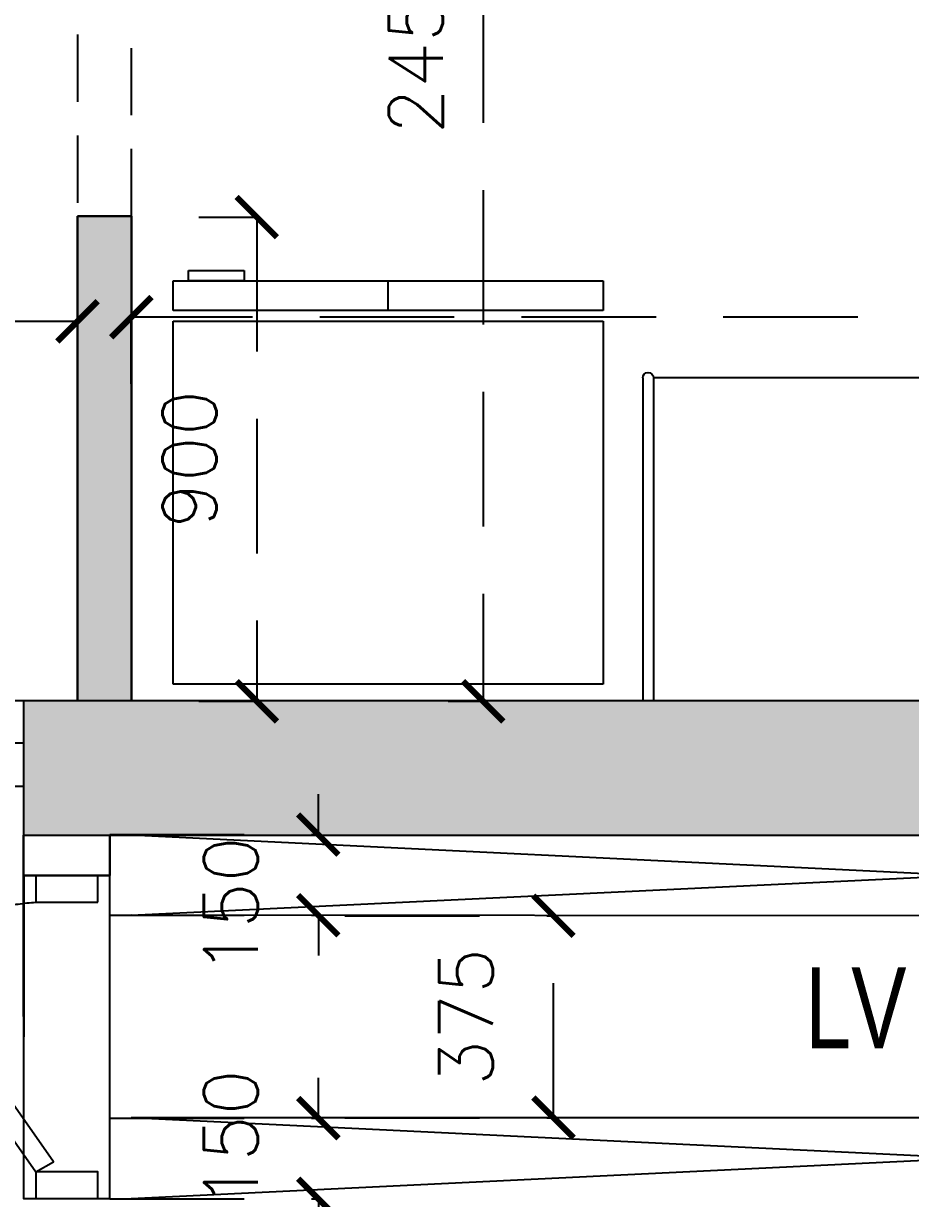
# Model space of a CAD drawing. Header units: millimetres. Extents: x 1124992 to 1258557, y -5767803 to -5695799.
# Drawn here: x 1207452 to 1209100, y -5711475 to -5709291 of the extents above; entities that cross this region are included whole.
import ezdxf

# ---------------------------------------------------------------- set-up
doc = ezdxf.new("R2010")
doc.units = ezdxf.units.MM
doc.header["$LTSCALE"] = 1000
doc.header["$MEASUREMENT"] = 0
for name, pattern in [('$1$AUDIT_D_120904163729-0', [0]), ('$36$HIDDEN', [0.375, 0.25, -0.125]), ('2BHK-A - BACK$0$AUDIT_D_120904163729-0', [0]), ('2BHK-A - BACK$0$HIDDEN', [0.375, 0.25, -0.125]), ('AUDIT_D_120904163729-0', [0]), ('T8 - TYPICAL FLOOR CORE$0$HIDDEN', [0.375, 0.25, -0.125]), ('T8 - TYPICAL FLOOR CORE$0$HIDDEN2', [0.1875, 0.125, -0.0625]), ('T8(T9 IS SIMILAR) - DIMENSION & TEXTING$0$HIDDEN', [0.375, 0.25, -0.125])]:
    doc.linetypes.add(name, pattern=pattern)
doc.layers.get('0').update_dxf_attribs({"linetype": 'AUDIT_D_120904163729-0'})
for name, color, linetype in [('$0$A-HATCH -160', 251, '$1$AUDIT_D_120904163729-0'), ('$21$A-DIMENSIONS', 2, '$36$HIDDEN'), ('2BHK-A - BACK$0$A-DOOR-FULL', 2, 'Continuous'), ('2BHK-A - BACK$0$A-HATCH -160', 251, '2BHK-A - BACK$0$AUDIT_D_120904163729-0'), ('2BHK-A - BACK$0$a-KIT FIX', 251, 'Continuous'), ('2BHK-A - BACK$0$CUT-OUT', 49, 'Continuous'), ('T8 - TYPICAL FLOOR CORE$0$A-DIMENSIONS', 2, 'T8 - TYPICAL FLOOR CORE$0$HIDDEN'), ('T8 - TYPICAL FLOOR CORE$0$A-DOOR', 1, 'Continuous'), ('T8 - TYPICAL FLOOR CORE$0$BEAM', 5, 'T8 - TYPICAL FLOOR CORE$0$HIDDEN'), ('T8 - TYPICAL FLOOR CORE$0$CUT-OUT', 49, 'Continuous'), ('T8 - TYPICAL FLOOR CORE$0$Typical floor plan-$0$$0$A2-TYPICAL$0$a-door', 1, 'Continuous'), ('T8(T9 IS SIMILAR) - DIMENSION & TEXTING$0$A-DIMENSIONS', 2, 'T8(T9 IS SIMILAR) - DIMENSION & TEXTING$0$HIDDEN'), ('T8_REFUGE COLUMNS$0$A-RCC COLS', 3, 'Continuous'), ('T8_TYPICAL COLUMNS$0$A-RCC COLS', 3, 'Continuous')]:
    doc.layers.add(name, color=color, linetype=linetype)
for name, color, linetype, lineweight in [('2BHK-A - BACK$0$A-WALL- 160', 6, 'Continuous', 30), ('T8 - TYPICAL FLOOR CORE$0$A-WALL- 160', 6, 'Continuous', 30), ('T8 - TYPICAL FLOOR CORE$0$D&W', 8, 'Continuous', 25), ('T8 - TYPICAL FLOOR CORE$1$a-Text', 4, 'Continuous', 0), ('T8(T9 IS SIMILAR)$0$D&W', 8, 'Continuous', 25)]:
    doc.layers.add(name, color=color, linetype=linetype, lineweight=lineweight)
doc.layers.add('T8_REFUGE COLUMNS$1$COL-HATCH', color=7, linetype='Continuous', lineweight=25, true_color=0xa3a3a3)
doc.styles.add('T8 - TYPICAL FLOOR CORE$0$Romans 1', font='romans.shx', dxfattribs={"height": 100})
doc.styles.add('T8 - TYPICAL FLOOR CORE$1$ARIAL ARROW', font='swisscl.ttf')
doc.styles.add('T8(T9 IS SIMILAR) - DIMENSION & TEXTING$0$Romans 1', font='romans.shx', dxfattribs={"height": 100})
doc.dimstyles.new('T8 - TYPICAL FLOOR CORE$0$ALPINE S', dxfattribs={"dimscale": 0, "dimtxt": 100, "dimasz": 75, "dimexe": 0, "dimexo": 0, "dimgap": 75, "dimtad": 1, "dimdec": 0, "dimzin": 0, "dimdsep": 46, "dimtxsty": 'T8 - TYPICAL FLOOR CORE$0$Romans 1', "dimblk": 'T8 - TYPICAL FLOOR CORE$0$_ArchTick', "dimcen": 0.09, "dimclrd": 256, "dimclre": 256, "dimclrt": 7, "dimadec": 0, "dimazin": 0, "dimtfac": 1, "dimtdec": 0, "dimtofl": 0, "dimtmove": 1, "dimatfit": 0, "dimldrblk": 'T8 - TYPICAL FLOOR CORE$0$_Open90', "dimfxl": 1, "dimtolj": 1, "dimtzin": 0, "dimarcsym": 0})
doc.dimstyles.new('T8(T9 IS SIMILAR) - DIMENSION & TEXTING$0$ALPINE S', dxfattribs={"dimscale": 0, "dimtxt": 100, "dimasz": 75, "dimexe": 0, "dimexo": 0, "dimgap": 75, "dimtad": 1, "dimdec": 0, "dimzin": 0, "dimdsep": 46, "dimtxsty": 'T8(T9 IS SIMILAR) - DIMENSION & TEXTING$0$Romans 1', "dimblk": 'T8(T9 IS SIMILAR) - DIMENSION & TEXTING$0$_ArchTick', "dimcen": 0.09, "dimclrd": 256, "dimclre": 256, "dimclrt": 7, "dimadec": 0, "dimazin": 0, "dimtfac": 1, "dimtdec": 0, "dimtofl": 0, "dimtmove": 1, "dimatfit": 0, "dimldrblk": 'T8(T9 IS SIMILAR) - DIMENSION & TEXTING$0$_Open90', "dimfxl": 1, "dimtolj": 1, "dimtzin": 0, "dimarcsym": 0})

# ---------------------------------------------------------------- blocks, each defined once
blk = doc.blocks.new('T8(T9 IS SIMILAR) - DIMENSION & TEXTING$0$_ArchTick')
at = {"color": 0, "linetype": 'ByBlock', "const_width": 0.15}
blk.add_lwpolyline([(-0.5, -0.5), (0.5, 0.5)], dxfattribs=at)
blk = doc.blocks.new('*D450')
at = {"layer": 'T8(T9 IS SIMILAR) - DIMENSION & TEXTING$0$A-DIMENSIONS', "linetype": 'T8(T9 IS SIMILAR) - DIMENSION & TEXTING$0$HIDDEN', "lineweight": -2, "transparency": 16777216}
for p, q in [((1206347.3, -5709776), (1206347.3, -5709845)), ((1207552.3, -5709776), (1207552.3, -5709845))]:
    blk.add_line(p, q, dxfattribs=at)
at = {"layer": 'T8(T9 IS SIMILAR) - DIMENSION & TEXTING$0$A-DIMENSIONS', "lineweight": -2, "transparency": 16777216}
blk.add_line((1207552.3, -5709845), (1206347.3, -5709845), dxfattribs=at)
at = {"layer": 'T8(T9 IS SIMILAR) - DIMENSION & TEXTING$0$A-DIMENSIONS', "linetype": 'ByBlock', "lineweight": -2, "transparency": 16777216, "xscale": 75, "yscale": 75, "zscale": 75, "rotation": 180}
blk.add_blockref('T8(T9 IS SIMILAR) - DIMENSION & TEXTING$0$_ArchTick', (1206347.3, -5709845), dxfattribs=at)
at = {"layer": 'T8(T9 IS SIMILAR) - DIMENSION & TEXTING$0$A-DIMENSIONS', "linetype": 'ByBlock', "lineweight": -2, "transparency": 16777216, "xscale": 75, "yscale": 75, "zscale": 75}
blk.add_blockref('T8(T9 IS SIMILAR) - DIMENSION & TEXTING$0$_ArchTick', (1207552.3, -5709845), dxfattribs=at)
at = {"layer": 'T8(T9 IS SIMILAR) - DIMENSION & TEXTING$0$A-DIMENSIONS', "color": 7, "linetype": 'ByBlock', "transparency": 16777216, "insert": (1206949.8, -5709720), "char_height": 100, "attachment_point": 5, "style": 'T8(T9 IS SIMILAR) - DIMENSION & TEXTING$0$Romans 1'}
blk.add_mtext('\\A1;1205', dxfattribs=at)
blk = doc.blocks.new('T8(T9 IS SIMILAR) - DIMENSION & TEXTING$0$_Open90')
at = {"color": 0, "linetype": 'ByBlock', "lineweight": -2}
for p, q in [((-0.5, 0.5), (0, 0)), ((0, 0), (-1, 0)), ((0, 0), (-0.5, -0.5))]:
    blk.add_line(p, q, dxfattribs=at)
blk = doc.blocks.new('*D451')
at = {"layer": 'T8(T9 IS SIMILAR) - DIMENSION & TEXTING$0$A-DIMENSIONS', "linetype": 'T8(T9 IS SIMILAR) - DIMENSION & TEXTING$0$HIDDEN', "lineweight": -2, "transparency": 16777216}
for p, q in [((1207777.6, -5709651), (1207885.3, -5709651)), ((1207777.6, -5710550.9), (1207885.3, -5710550.9))]:
    blk.add_line(p, q, dxfattribs=at)
at = {"layer": 'T8(T9 IS SIMILAR) - DIMENSION & TEXTING$0$A-DIMENSIONS', "lineweight": -2, "transparency": 16777216}
blk.add_line((1207885.3, -5709651), (1207885.3, -5710550.9), dxfattribs=at)
at = {"layer": 'T8(T9 IS SIMILAR) - DIMENSION & TEXTING$0$A-DIMENSIONS', "linetype": 'ByBlock', "lineweight": -2, "transparency": 16777216, "xscale": 75, "yscale": 75, "zscale": 75}
for p, rotation in [((1207885.3, -5709651), 90), ((1207885.3, -5710550.9), 270)]:
    blk.add_blockref('T8(T9 IS SIMILAR) - DIMENSION & TEXTING$0$_ArchTick', p, dxfattribs=dict(at, rotation=rotation))
at = {"layer": 'T8(T9 IS SIMILAR) - DIMENSION & TEXTING$0$A-DIMENSIONS', "color": 7, "linetype": 'ByBlock', "transparency": 16777216, "insert": (1207760.3, -5710100.9), "char_height": 100, "attachment_point": 5, "rotation": 90, "style": 'T8(T9 IS SIMILAR) - DIMENSION & TEXTING$0$Romans 1'}
blk.add_mtext('\\A1;900', dxfattribs=at)
blk = doc.blocks.new('*D453')
at = {"layer": 'T8(T9 IS SIMILAR) - DIMENSION & TEXTING$0$A-DIMENSIONS', "linetype": 'T8(T9 IS SIMILAR) - DIMENSION & TEXTING$0$HIDDEN', "lineweight": -2, "transparency": 16777216}
for p, q in [((1207652.3, -5709960.8), (1207652.3, -5709836.9)), ((1211627.3, -5709960.8), (1211627.3, -5709836.9))]:
    blk.add_line(p, q, dxfattribs=at)
at = {"layer": 'T8(T9 IS SIMILAR) - DIMENSION & TEXTING$0$A-DIMENSIONS', "lineweight": -2, "transparency": 16777216}
blk.add_line((1211627.3, -5709836.9), (1207652.3, -5709836.9), dxfattribs=at)
at = {"layer": 'T8(T9 IS SIMILAR) - DIMENSION & TEXTING$0$A-DIMENSIONS', "linetype": 'ByBlock', "lineweight": -2, "transparency": 16777216, "xscale": 75, "yscale": 75, "zscale": 75, "rotation": 180}
blk.add_blockref('T8(T9 IS SIMILAR) - DIMENSION & TEXTING$0$_ArchTick', (1207652.3, -5709836.9), dxfattribs=at)
at = {"layer": 'T8(T9 IS SIMILAR) - DIMENSION & TEXTING$0$A-DIMENSIONS', "linetype": 'ByBlock', "lineweight": -2, "transparency": 16777216, "xscale": 75, "yscale": 75, "zscale": 75}
blk.add_blockref('T8(T9 IS SIMILAR) - DIMENSION & TEXTING$0$_ArchTick', (1211627.3, -5709836.9), dxfattribs=at)
at = {"layer": 'T8(T9 IS SIMILAR) - DIMENSION & TEXTING$0$A-DIMENSIONS', "color": 7, "linetype": 'ByBlock', "transparency": 16777216, "insert": (1209639.8, -5709711.9), "char_height": 100, "attachment_point": 5, "style": 'T8(T9 IS SIMILAR) - DIMENSION & TEXTING$0$Romans 1'}
blk.add_mtext('\\A1;3975', dxfattribs=at)
blk = doc.blocks.new('*D455')
at = {"layer": 'T8(T9 IS SIMILAR) - DIMENSION & TEXTING$0$A-DIMENSIONS', "linetype": 'T8(T9 IS SIMILAR) - DIMENSION & TEXTING$0$HIDDEN', "lineweight": -2, "transparency": 16777216}
for p, q in [((1208241.2, -5708100.9), (1208306.1, -5708100.9)), ((1208241.2, -5710550.9), (1208306.1, -5710550.9))]:
    blk.add_line(p, q, dxfattribs=at)
at = {"layer": 'T8(T9 IS SIMILAR) - DIMENSION & TEXTING$0$A-DIMENSIONS', "lineweight": -2, "transparency": 16777216}
blk.add_line((1208306.1, -5708100.9), (1208306.1, -5710550.9), dxfattribs=at)
at = {"layer": 'T8(T9 IS SIMILAR) - DIMENSION & TEXTING$0$A-DIMENSIONS', "linetype": 'ByBlock', "lineweight": -2, "transparency": 16777216, "xscale": 75, "yscale": 75, "zscale": 75}
for p, rotation in [((1208306.1, -5708100.9), 90), ((1208306.1, -5710550.9), 270)]:
    blk.add_blockref('T8(T9 IS SIMILAR) - DIMENSION & TEXTING$0$_ArchTick', p, dxfattribs=dict(at, rotation=rotation))
at = {"layer": 'T8(T9 IS SIMILAR) - DIMENSION & TEXTING$0$A-DIMENSIONS', "color": 7, "linetype": 'ByBlock', "transparency": 16777216, "insert": (1208181.1, -5709325.9), "char_height": 100, "attachment_point": 5, "rotation": 90, "style": 'T8(T9 IS SIMILAR) - DIMENSION & TEXTING$0$Romans 1'}
blk.add_mtext('\\A1;2450', dxfattribs=at)
blk = doc.blocks.new('T8_REFUGE COLUMNS')
at = {"layer": 'T8_REFUGE COLUMNS$1$COL-HATCH', "linetype": 'ByBlock'}
h = blk.add_hatch(color=256, dxfattribs=at)
h.dxf.hatch_style = 1
h.paths.add_polyline_path([(1207452.1, -5710799.9), (1211787.1, -5710799.9), (1211787.1, -5710549.9), (1207452.1, -5710549.9)])
at = {"layer": 'T8_REFUGE COLUMNS$0$A-RCC COLS', "linetype": 'ByBlock'}
blk.add_lwpolyline([(1207452.1, -5710799.9), (1211787.1, -5710799.9), (1211787.1, -5710549.9), (1207452.1, -5710549.9)], close=True, dxfattribs=at)
blk = doc.blocks.new('T8_TYPICAL COLUMNS')
at = {"layer": 'T8_TYPICAL COLUMNS$0$A-RCC COLS', "linetype": 'ByBlock'}
blk.add_blockref('T8_REFUGE COLUMNS', (0, 0), dxfattribs=at)
blk = doc.blocks.new('*U669')
for points in [[(-40, 0), (0, 0), (0, 30), (10, 30), (10, 80), (-40, 80)], [(1065, 0), (1025, 0), (1025, 30), (1015, 30), (1015, 80), (1065, 80)], [(0, 0), (0, -1025), (30, -1025), (30, 0)]]:
    blk.add_lwpolyline(points, close=True)
at = {"color": 0, "linetype": 'ByBlock', "ltscale": 0.25}
blk.add_arc((-1.5, 0.6), 1026.5, 272.373, 359.9653, dxfattribs=at)
blk = doc.blocks.new('2BHK-A - BACK$0$FRIDGE')
at = {"linetype": 'ByBlock'}
blk.add_line((-146171.8, 411873), (-146116.8, 411873), dxfattribs=at)
at = {"layer": '2BHK-A - BACK$0$a-KIT FIX'}
for p, q in [((-146866.2, 411473.3), (-146866.2, 412272.7)), ((-146866.2, 412272.7), (-146191.7, 412272.7)), ((-146191.7, 412272.7), (-146191.7, 411473.3)), ((-146171.8, 411473.3), (-146171.8, 412272.7)), ((-146171.8, 412272.7), (-146116.8, 412272.7)), ((-146116.8, 412272.7), (-146116.8, 411473.3)), ((-146116.8, 412140.6), (-146116.8, 412244)), ((-146116.8, 412244), (-146097.1, 412244)), ((-146097.1, 412244), (-146097.1, 412140.6)), ((-146097.1, 412140.6), (-146116.8, 412140.6)), ((-146191.7, 411473.3), (-146866.2, 411473.3)), ((-146116.8, 411473.3), (-146171.8, 411473.3))]:
    blk.add_line(p, q, dxfattribs=at)
blk = doc.blocks.new('2BHK-A - BACK')
at = {"layer": '2BHK-A - BACK$0$A-HATCH -160', "linetype": 'ByBlock'}
h = blk.add_hatch(dxfattribs=at)
h.set_pattern_fill('ZIGZAG', color=256, scale=250)
h.set_pattern_definition([(9e-15, (-0.22, 0.45), (31.25, 31.25), [31.25, -31.25]), (90, (31.03, 0.45), (-31.25, 31.25), [31.25, -31.25])])
h.paths.add_polyline_path([(1196642.1, -5706299.9), (1198342.2, -5706299.9), (1198342.2, -5706399.9), (1196642.1, -5706399.9)])
h.paths.add_polyline_path([(1199382.6, -5705299.9), (1199382.6, -5705199.9), (1201592.2, -5705199.9), (1201592.2, -5705299.9), (1200442.1, -5705299.9), (1200442.1, -5705399.9), (1200342.1, -5705399.9), (1200342.1, -5705299.9)])
h.paths.add_polyline_path([(1200442.1, -5706399.9), (1201341.8, -5706399.9), (1201341.8, -5706299.9), (1200442.1, -5706299.9)])
h.paths.add_polyline_path([(1202091.8, -5706299.9), (1202691.8, -5706299.9), (1202691.8, -5706399.9), (1202091.8, -5706399.9)])
h.paths.add_polyline_path([(1204892.1, -5708749.5), (1204992.1, -5708749.5), (1204992.1, -5707999.9), (1204892.1, -5707999.9)])
h.paths.add_polyline_path([(1204892.1, -5709649.5), (1204992.1, -5709649.5), (1204992.1, -5710549.5), (1204892.1, -5710549.5)])
h.paths.add_polyline_path([(1200142, -5708600.5), (1200257, -5708600.5), (1200257.1, -5708700.5), (1200042, -5708700.5), (1200042, -5708099.9), (1200142, -5708099.9)])
h.paths.add_polyline_path([(1202792.1, -5701189.9), (1203427.1, -5701189.9), (1203427.1, -5701089.9), (1202792.1, -5701089.9)])
at = {"layer": '2BHK-A - BACK$0$a-KIT FIX', "color": 1}
for p, q in [((1200917.1, -5709949.5), (1203922.1, -5709949.5)), ((1203922.1, -5709949.8), (1203922.1, -5710549.5)), ((1203942.1, -5709949.5), (1203942.1, -5710549.5)), ((1203942.1, -5709949.5), (1203942.1, -5709949.5)), ((1203942.1, -5709949.8), (1203942.1, -5710549.5))]:
    blk.add_line(p, q, dxfattribs=at)
blk.add_arc((1203932.1, -5709949.8), 10, 0, 180, dxfattribs=at)
at = {"layer": '2BHK-A - BACK$0$A-WALL- 160', "linetype": 'ByBlock'}
for p, q in [((1204892.1, -5710549.5), (1204892.1, -5709649.5)), ((1204892.1, -5709649.5), (1204992.1, -5709649.5)), ((1204992.1, -5710549.5), (1204992.1, -5709649.5))]:
    blk.add_line(p, q, dxfattribs=at)
at = {"layer": '2BHK-A - BACK$0$CUT-OUT', "linetype": '2BHK-A - BACK$0$HIDDEN', "ltscale": 0.5}
for points in [[(1204992.1, -5709649.5), (1204892.1, -5709649.5), (1204892.1, -5708749.5), (1204992.1, -5708749.5)], [(1205092.1, -5710748.8), (1205092.1, -5710549.9), (1206197.1, -5710549.9), (1206197.1, -5710748.8)]]:
    blk.add_lwpolyline(points, close=True, dxfattribs=at)
at = {"layer": '2BHK-A - BACK$0$A-DOOR-FULL', "linetype": '2BHK-A - BACK$0$HIDDEN', "rotation": 180}
blk.add_blockref('*U669', (1206157.1, -5710628.8), dxfattribs=at)
at = {"layer": '2BHK-A - BACK$0$a-KIT FIX', "extrusion": (0, 0, -1), "zscale": -1, "rotation": 90}
blk.add_blockref('2BHK-A - BACK$0$FRIDGE', (-792542.1, -5563653), dxfattribs=at)
blk = doc.blocks.new('T8 - TYPICAL FLOOR CORE$0$gdx')
at = {"linetype": 'T8 - TYPICAL FLOOR CORE$0$HIDDEN2', "ltscale": 10}
blk.add_lwpolyline([(13990.9, 8157, 0.113319), (14200.1, 8092, 0.860704)], format="xyb", dxfattribs=at)
at = {"layer": 'T8 - TYPICAL FLOOR CORE$0$A-DOOR', "linetype": 'Continuous', "ltscale": 5}
blk.add_lwpolyline([(14200.1, 8509.4), (14227.4, 8494.1), (13990.9, 8157), (13963.7, 8172.3)], close=True, dxfattribs=at)
at = {"layer": 'T8 - TYPICAL FLOOR CORE$0$Typical floor plan-$0$$0$A2-TYPICAL$0$a-door', "color": 4}
for points in [[(14200.1, 8509.4), (14200.1, 8550.7), (14295.9, 8550.7), (14295.9, 8509.4)], [(14295.9, 8092), (14295.9, 8050.7), (14200.1, 8050.7), (14200.1, 8092)]]:
    blk.add_lwpolyline(points, close=True, dxfattribs=at)
blk = doc.blocks.new('T8 - TYPICAL FLOOR CORE$0$_ArchTick')
at = {"color": 0, "linetype": 'ByBlock', "const_width": 0.15}
blk.add_lwpolyline([(-0.5, -0.5), (0.5, 0.5)], dxfattribs=at)
blk = doc.blocks.new('*D812')
at = {"layer": 'T8 - TYPICAL FLOOR CORE$0$A-DIMENSIONS', "lineweight": -2, "transparency": 16777216}
for p, q in [((1207999.8, -5710798.6), (1207999.8, -5710723.6)), ((1207999.8, -5710948.5), (1207999.8, -5711023.5))]:
    blk.add_line(p, q, dxfattribs=at)
at = {"layer": 'T8 - TYPICAL FLOOR CORE$0$A-DIMENSIONS', "linetype": 'T8 - TYPICAL FLOOR CORE$0$HIDDEN', "lineweight": -2, "transparency": 16777216}
for p, q in [((1207612.2, -5710798.6), (1207999.8, -5710798.6)), ((1207612.2, -5710948.5), (1207999.8, -5710948.5))]:
    blk.add_line(p, q, dxfattribs=at)
at = {"layer": 'T8 - TYPICAL FLOOR CORE$0$A-DIMENSIONS', "linetype": 'ByBlock', "lineweight": -2, "transparency": 16777216, "xscale": 75, "yscale": 75, "zscale": 75}
for p, rotation in [((1207999.8, -5710798.6), 270), ((1207999.8, -5710948.5), 90)]:
    blk.add_blockref('T8 - TYPICAL FLOOR CORE$0$_ArchTick', p, dxfattribs=dict(at, rotation=rotation))
at = {"layer": 'T8 - TYPICAL FLOOR CORE$0$A-DIMENSIONS', "color": 7, "linetype": 'ByBlock', "transparency": 16777216, "insert": (1207837.3, -5710930.1), "char_height": 100, "attachment_point": 5, "rotation": 90, "style": 'T8 - TYPICAL FLOOR CORE$0$Romans 1'}
blk.add_mtext('\\A1;150', dxfattribs=at)
blk = doc.blocks.new('T8 - TYPICAL FLOOR CORE$0$_Open90')
at = {"color": 0, "linetype": 'ByBlock', "lineweight": -2}
for p, q in [((-0.5, 0.5), (0, 0)), ((0, 0), (-1, 0)), ((0, 0), (-0.5, -0.5))]:
    blk.add_line(p, q, dxfattribs=at)
blk = doc.blocks.new('*D818')
at = {"layer": 'T8 - TYPICAL FLOOR CORE$0$A-DIMENSIONS', "linetype": 'T8 - TYPICAL FLOOR CORE$0$HIDDEN', "lineweight": -2, "transparency": 16777216}
for p, q in [((1208049.1, -5710949.5), (1208436.7, -5710949.5)), ((1208049.1, -5711324.6), (1208436.7, -5711324.6))]:
    blk.add_line(p, q, dxfattribs=at)
at = {"layer": 'T8 - TYPICAL FLOOR CORE$0$A-DIMENSIONS', "lineweight": -2, "transparency": 16777216}
blk.add_line((1208436.7, -5711324.6), (1208436.7, -5710949.5), dxfattribs=at)
at = {"layer": 'T8 - TYPICAL FLOOR CORE$0$A-DIMENSIONS', "linetype": 'ByBlock', "lineweight": -2, "transparency": 16777216, "xscale": 75, "yscale": 75, "zscale": 75}
for p, rotation in [((1208436.7, -5710949.5), 90), ((1208436.7, -5711324.6), 270)]:
    blk.add_blockref('T8 - TYPICAL FLOOR CORE$0$_ArchTick', p, dxfattribs=dict(at, rotation=rotation))
at = {"layer": 'T8 - TYPICAL FLOOR CORE$0$A-DIMENSIONS', "color": 7, "linetype": 'ByBlock', "transparency": 16777216, "insert": (1208274.2, -5711137.4), "char_height": 100, "attachment_point": 5, "rotation": 90, "style": 'T8 - TYPICAL FLOOR CORE$0$Romans 1'}
blk.add_mtext('\\A1;375', dxfattribs=at)
blk = doc.blocks.new('*D819')
at = {"layer": 'T8 - TYPICAL FLOOR CORE$0$A-DIMENSIONS', "lineweight": -2, "transparency": 16777216}
for p, q in [((1207999.8, -5711325.6), (1207999.8, -5711250.6)), ((1207999.8, -5711475.5), (1207999.8, -5711550.5))]:
    blk.add_line(p, q, dxfattribs=at)
at = {"layer": 'T8 - TYPICAL FLOOR CORE$0$A-DIMENSIONS', "linetype": 'T8 - TYPICAL FLOOR CORE$0$HIDDEN', "lineweight": -2, "transparency": 16777216}
for p, q in [((1207612.2, -5711325.6), (1207999.8, -5711325.6)), ((1207612.2, -5711475.5), (1207999.8, -5711475.5))]:
    blk.add_line(p, q, dxfattribs=at)
at = {"layer": 'T8 - TYPICAL FLOOR CORE$0$A-DIMENSIONS', "linetype": 'ByBlock', "lineweight": -2, "transparency": 16777216, "xscale": 75, "yscale": 75, "zscale": 75}
for p, rotation in [((1207999.8, -5711325.6), 270), ((1207999.8, -5711475.5), 90)]:
    blk.add_blockref('T8 - TYPICAL FLOOR CORE$0$_ArchTick', p, dxfattribs=dict(at, rotation=rotation))
at = {"layer": 'T8 - TYPICAL FLOOR CORE$0$A-DIMENSIONS', "color": 7, "linetype": 'ByBlock', "transparency": 16777216, "insert": (1207837.3, -5711363.1), "char_height": 100, "attachment_point": 5, "rotation": 90, "style": 'T8 - TYPICAL FLOOR CORE$0$Romans 1'}
blk.add_mtext('\\A1;150', dxfattribs=at)
blk = doc.blocks.new('T8(T9 IS SIMILAR) - DIMENSION & TEXTING')
at = {"layer": 'T8(T9 IS SIMILAR) - DIMENSION & TEXTING$0$A-DIMENSIONS', "linetype": 'ByBlock'}
for base, p1, p2, angle, picture, middle in [((1208306.1, -5710550.9), (1208241.2, -5708100.9), (1208241.2, -5710550.9), 270, '*D455', (1208181.1, -5709325.9)), ((1207885.3, -5710550.9), (1207777.6, -5709651), (1207777.6, -5710550.9), 270, '*D451', (1207760.3, -5710100.9)), ((1207652.3, -5709836.9), (1211627.3, -5709960.8), (1207652.3, -5709960.8), 180, '*D453', (1209639.8, -5709711.9)), ((1206347.3, -5709845), (1207552.3, -5709776), (1206347.3, -5709776), 180, '*D450', (1206949.8, -5709720))]:
    dim = blk.add_linear_dim(base=base, p1=p1, p2=p2, angle=angle, dimstyle='T8(T9 IS SIMILAR) - DIMENSION & TEXTING$0$ALPINE S', override={"dimscale": 1, "dimfxl": 5, "dimarcsym": 1}, dxfattribs=at)
    dim.commit()
    dim.dimension.update_dxf_attribs({"geometry": picture, "text_midpoint": middle})
blk = doc.blocks.new('T8 - TYPICAL FLOOR CORE')
at = {"layer": 'T8 - TYPICAL FLOOR CORE$0$A-WALL- 160', "linetype": 'ByBlock'}
for p, q in [((1207452.2, -5710799.6), (1207452.2, -5710874.5)), ((1207612.2, -5710799.6), (1207612.2, -5710874.5)), ((1207452.2, -5710874.5), (1207612.2, -5710874.5))]:
    blk.add_line(p, q, dxfattribs=at)
at = {"layer": 'T8 - TYPICAL FLOOR CORE$0$BEAM', "linetype": 'ByBlock'}
for p, q in [((1207452.3, -5711474), (1207452.2, -5710799.9)), ((1207612.3, -5711474), (1207612.2, -5710799.6))]:
    blk.add_line(p, q, dxfattribs=at)
at = {"layer": 'T8 - TYPICAL FLOOR CORE$0$CUT-OUT'}
for p, q in [((1210752.1, -5710950.1, 0), (1207652.1, -5710799.9)), ((1207652.1, -5710948.5), (1210752.1, -5710799.9)), ((1210752.1, -5710950.1, 0), (1207652.1, -5710948.5, 0)), ((1210752.1, -5711324.6, 0), (1207652.1, -5711324.6, 0)), ((1210752.1, -5711474.6, 0), (1207652.1, -5711324.6, 0)), ((1207652.1, -5711474.9), (1210752.1, -5711324.6, 0))]:
    blk.add_line(p, q, dxfattribs=at)
at = {"layer": 'T8 - TYPICAL FLOOR CORE$0$D&W', "linetype": 'ByBlock'}
blk.add_lwpolyline([(1207452.3, -5710874.5), (1207452.1, -5711474.5), (1207612.2, -5711474.5), (1207612.2, -5710874.5)], close=True, dxfattribs=at)
at = {"xscale": -1.199999827970114, "yscale": 1.199999827970114, "zscale": 1.199999827970114, "rotation": 180}
blk.add_blockref('T8 - TYPICAL FLOOR CORE$0$gdx', (1190434.7, -5701213.7), dxfattribs=at)
at = {"layer": 'T8 - TYPICAL FLOOR CORE$1$a-Text', "linetype": 'ByBlock', "insert": (1208355.4, -5711197.6), "char_height": 150, "width": 1803.471, "attachment_point": 7, "style": 'T8 - TYPICAL FLOOR CORE$1$ARIAL ARROW'}
blk.add_mtext('\\pi549.14706;LV SHAFT', dxfattribs=at)
at = {"layer": 'T8 - TYPICAL FLOOR CORE$0$A-DIMENSIONS', "linetype": 'ByBlock'}
for base, p1, p2, angle, picture, middle in [((1207999.8, -5710948.5), (1207612.2, -5710798.6), (1207612.2, -5710948.5), 90, '*D812', (1207962.3, -5710930.1)), ((1208436.7, -5710949.5), (1208049.1, -5711324.6), (1208049.1, -5710949.5), 270, '*D818', (1208399.2, -5711137.4)), ((1207999.8, -5711325.6), (1207612.2, -5711475.5), (1207612.2, -5711325.6), 270, '*D819', (1207962.3, -5711363.1))]:
    dim = blk.add_linear_dim(base=base, p1=p1, p2=p2, angle=angle, dimstyle='T8 - TYPICAL FLOOR CORE$0$ALPINE S', override={"dimscale": 1, "dimfxl": 5, "dimarcsym": 1}, dxfattribs=at)
    dim.commit()
    dim.dimension.update_dxf_attribs({"geometry": picture, "text_midpoint": middle, "dimtype": 128})
blk = doc.blocks.new('T8(T9 IS SIMILAR)')
at = {"layer": 'T8(T9 IS SIMILAR)$0$D&W', "linetype": 'ByBlock', "xscale": -1}
blk.add_blockref('2BHK-A - BACK', (2412544.6, 0), dxfattribs=at)
at = {"layer": 'T8(T9 IS SIMILAR)$0$D&W', "linetype": 'ByBlock'}
blk.add_blockref('T8 - TYPICAL FLOOR CORE', (0, 0), dxfattribs=at)
blk.add_blockref('T8_TYPICAL COLUMNS', (0, 0), dxfattribs=at)

msp = doc.modelspace()

# ---------------------------------------------------------------- block references
at = {"layer": '$21$A-DIMENSIONS', "linetype": 'ByBlock'}
msp.add_blockref('T8(T9 IS SIMILAR)', (0, 0), dxfattribs=at)

# ---------------------------------------------------------------- next in the draw order: block references
at = {"layer": '$0$A-HATCH -160', "linetype": 'ByBlock'}
msp.add_blockref('T8(T9 IS SIMILAR) - DIMENSION & TEXTING', (0, 0), dxfattribs=at)

doc.saveas('drawing.dxf')
